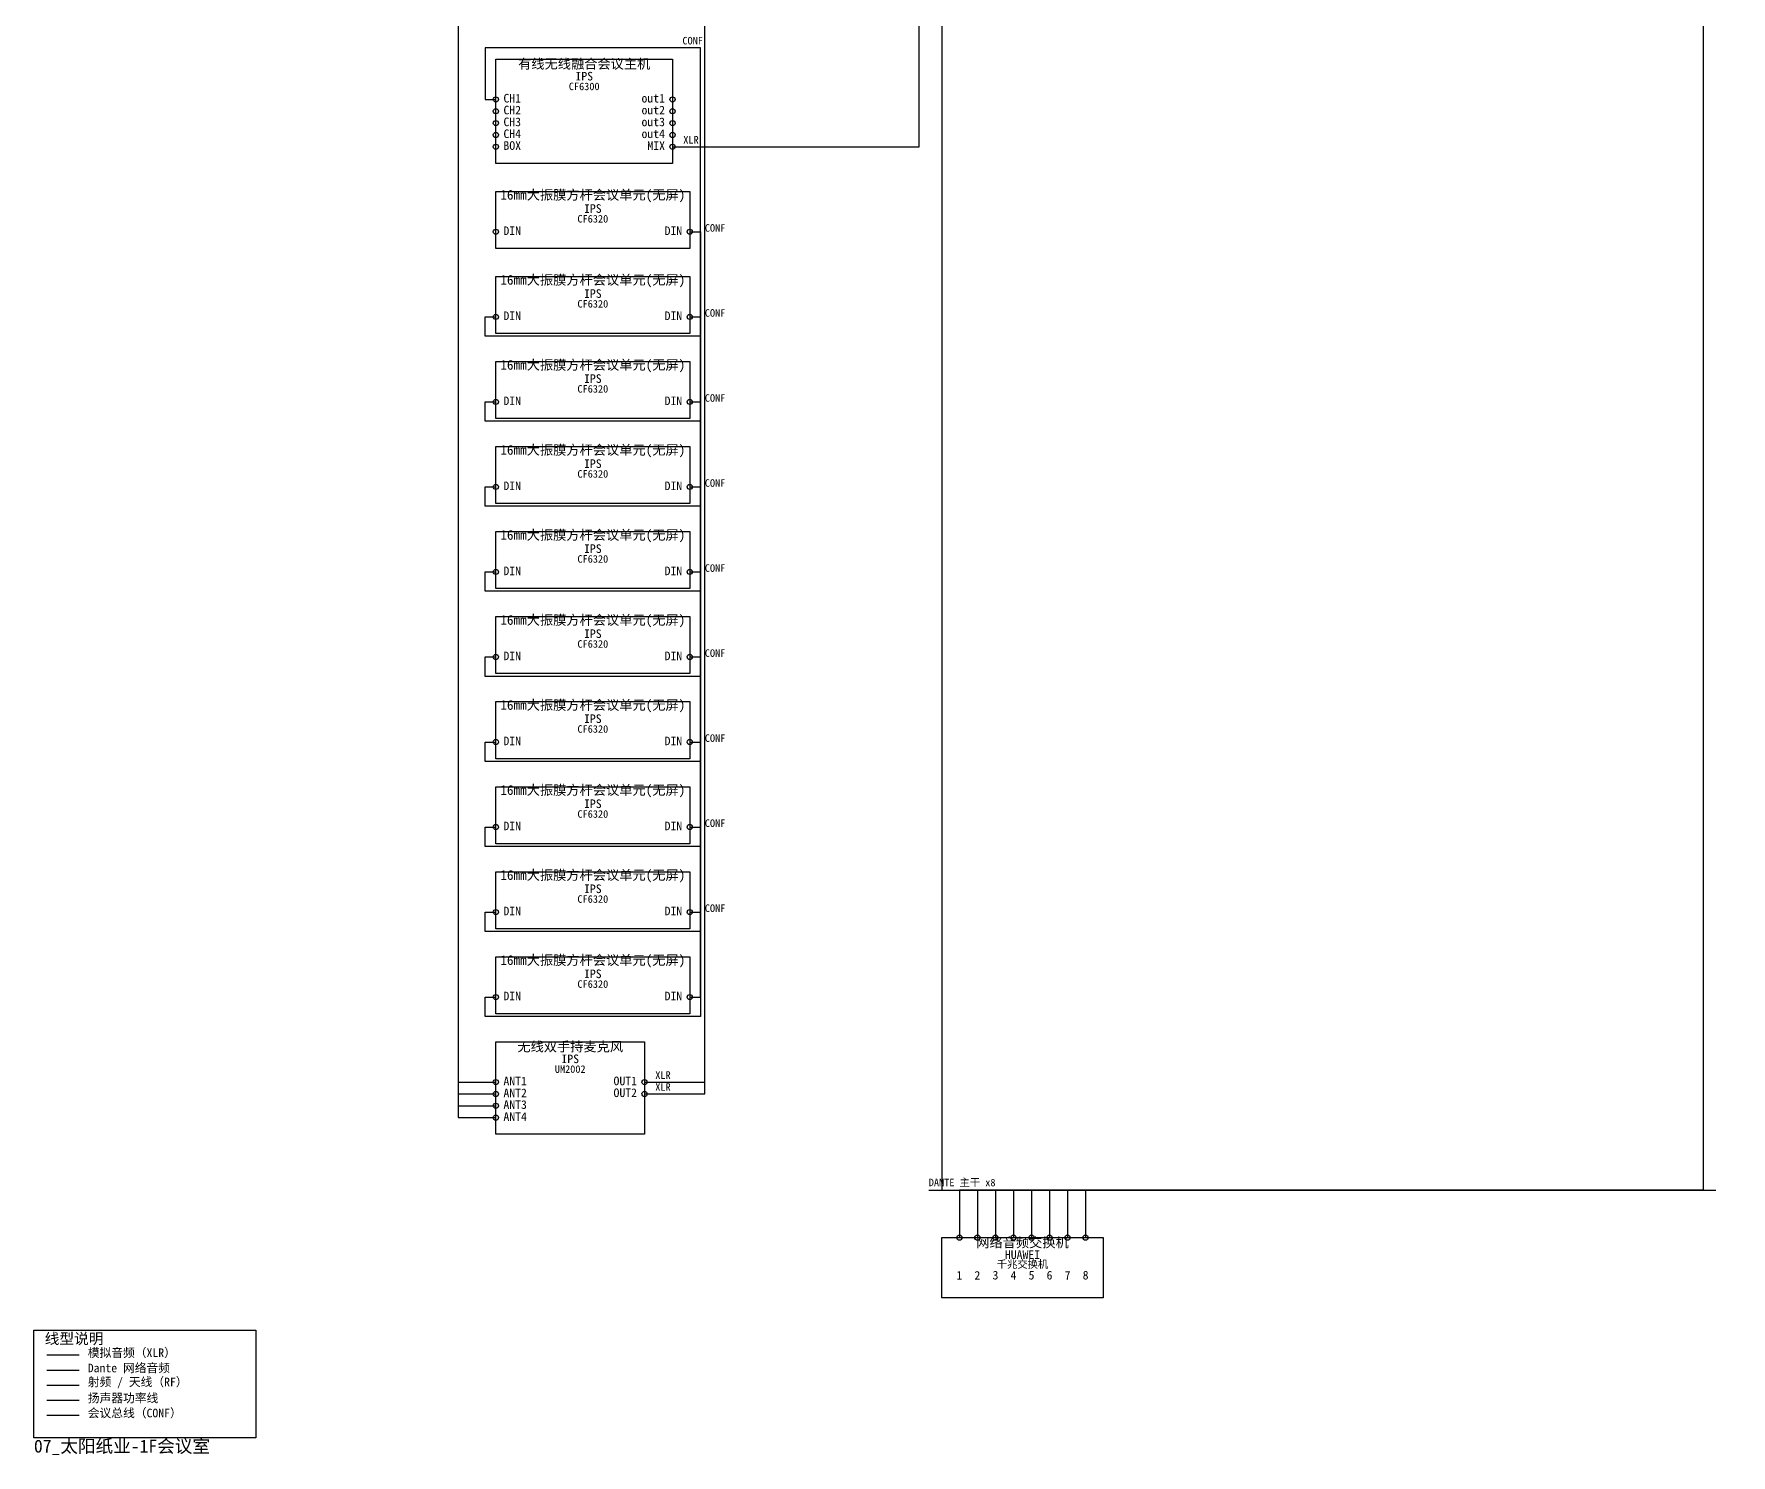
# Model space of a CAD drawing. Header units: metres. Extents: x 40 to 1798, y -3391 to -20.
# Drawn here: x 40 to 1616, y -3391 to -2071 of the extents above; entities that cross this region are included whole.
import ezdxf

# ---------------------------------------------------------------- set-up
doc = ezdxf.new("R2010")
doc.units = ezdxf.units.M
for name, color, linetype in [('DEVICES', 7, 'Continuous'), ('LABELS', 7, 'Continuous'), ('LEGEND', 7, 'Continuous'), ('PORTS', 6, 'Continuous'), ('WIRE_LABELS', 7, 'Continuous'), ('WIRES_ANALOG', 4, 'Continuous'), ('WIRES_DANTE', 5, 'Continuous'), ('WIRES_RF', 40, 'Continuous')]:
    doc.layers.add(name, color=color, linetype=linetype)
doc.styles.add('CJK', font='simsun.ttc')

msp = doc.modelspace()

# ---------------------------------------------------------------- linework, layer by layer
at = {"layer": 'DEVICES', "color": 7, "lineweight": 25, "true_color": 0xb4b2a9}
for points in [[(469, -2094), (633, -2094), (633, -2191), (469, -2191), (469, -2094)], [(469, -2217), (649, -2217), (649, -2270), (469, -2270), (469, -2217)], [(469, -2296), (649, -2296), (649, -2349), (469, -2349), (469, -2296)], [(469, -2375), (649, -2375), (649, -2428), (469, -2428), (469, -2375)], [(469, -2454), (649, -2454), (649, -2507), (469, -2507), (469, -2454)], [(469, -2533), (649, -2533), (649, -2586), (469, -2586), (469, -2533)], [(469, -2612), (649, -2612), (649, -2665), (469, -2665), (469, -2612)], [(469, -2691), (649, -2691), (649, -2744), (469, -2744), (469, -2691)], [(469, -2770), (649, -2770), (649, -2823), (469, -2823), (469, -2770)], [(469, -2849), (649, -2849), (649, -2902), (469, -2902), (469, -2849)], [(469, -2928), (649, -2928), (649, -2981), (469, -2981), (469, -2928)], [(469, -3007), (607, -3007), (607, -3093), (469, -3093), (469, -3007)], [(883, -3189), (1033, -3189), (1033, -3245), (883, -3245), (883, -3189)], [(883, -3189), (1033, -3189), (1033, -3245), (883, -3245), (883, -3189)]]:
    msp.add_lwpolyline(points, dxfattribs=at)
at = {"layer": 'LEGEND', "linetype": 'CONTINUOUS', "true_color": 0x5dcaa5}
msp.add_line((52, -3298), (82, -3298), dxfattribs=at)
at = {"layer": 'LEGEND', "linetype": 'CONTINUOUS', "true_color": 0x378add}
msp.add_line((52, -3312), (82, -3312), dxfattribs=at)
at = {"layer": 'LEGEND', "linetype": 'CONTINUOUS', "true_color": 0xe8923c}
msp.add_line((52, -3326), (82, -3326), dxfattribs=at)
at = {"layer": 'LEGEND', "linetype": 'CONTINUOUS', "true_color": 0xe8655a}
msp.add_line((52, -3340), (82, -3340), dxfattribs=at)
at = {"layer": 'LEGEND', "linetype": 'CONTINUOUS', "true_color": 0xc9a227}
msp.add_line((52, -3354), (82, -3354), dxfattribs=at)
at = {"layer": 'LEGEND', "color": 7, "lineweight": 25, "true_color": 0x8a8578}
msp.add_lwpolyline([(40, -3275), (246, -3275), (246, -3375), (40, -3375), (40, -3275)], dxfattribs=at)
at = {"layer": 'PORTS', "true_color": 0xc9a227}
for centre in [(469, -2131.5), (469, -2142.5), (469, -2153.5), (469, -2164.5), (469, -2175.5), (469, -2254.5), (649, -2254.5), (469, -2333.5), (649, -2333.5), (469, -2412.5), (649, -2412.5), (469, -2491.5), (649, -2491.5), (469, -2570.5), (649, -2570.5), (469, -2649.5), (649, -2649.5), (469, -2728.5), (649, -2728.5), (469, -2807.5), (649, -2807.5), (469, -2886.5), (649, -2886.5), (469, -2965.5), (649, -2965.5)]:
    msp.add_circle(centre, 2.4, dxfattribs=at)
at = {"layer": 'PORTS', "true_color": 0x5dcaa5}
for centre in [(633, -2131.5), (633, -2142.5), (633, -2153.5), (633, -2164.5), (633, -2175.5), (607, -3044.5), (607, -3055.5)]:
    msp.add_circle(centre, 2.4, dxfattribs=at)
at = {"layer": 'PORTS', "true_color": 0xe8923c}
for centre in [(469, -3044.5), (469, -3055.5), (469, -3066.5), (469, -3077.5)]:
    msp.add_circle(centre, 2.4, dxfattribs=at)
at = {"layer": 'PORTS', "true_color": 0x378add}
for centre in [(899.4, -3189), (899.4, -3189), (916.1, -3189), (916.1, -3189), (932.9, -3189), (932.9, -3189), (949.6, -3189), (949.6, -3189), (966.4, -3189), (966.4, -3189), (983.1, -3189), (983.1, -3189), (999.9, -3189), (999.9, -3189), (1016.6, -3189), (1016.6, -3189)]:
    msp.add_circle(centre, 2.4, dxfattribs=at)
at = {"layer": 'WIRES_ANALOG', "linetype": 'CONTINUOUS', "true_color": 0x5dcaa5}
for points in [[(633, -2175.5), (643, -2175.5), (862, -2175.5), (862, -77.5), (917, -77.5), (927, -77.5)], [(607, -3044.5), (617, -3044.5), (663, -3044.5), (663, -521.5), (709, -521.5), (719, -521.5)], [(607, -3055.5), (617, -3055.5), (663, -3055.5), (663, -532.5), (709, -532.5), (719, -532.5)]]:
    msp.add_lwpolyline(points, dxfattribs=at)
at = {"layer": 'WIRES_CONF', "linetype": 'CONTINUOUS', "true_color": 0xc9a227}
for points in [[(649, -2965.5), (659, -2965.5), (659, -2083.5), (459, -2083.5), (459, -2131.5), (469, -2131.5)], [(649, -2254.5), (659, -2254.5), (659, -2351.5), (459, -2351.5), (459, -2333.5), (469, -2333.5)], [(649, -2333.5), (659, -2333.5), (659, -2430.5), (459, -2430.5), (459, -2412.5), (469, -2412.5)], [(649, -2412.5), (659, -2412.5), (659, -2509.5), (459, -2509.5), (459, -2491.5), (469, -2491.5)], [(649, -2491.5), (659, -2491.5), (659, -2588.5), (459, -2588.5), (459, -2570.5), (469, -2570.5)], [(649, -2570.5), (659, -2570.5), (659, -2667.5), (459, -2667.5), (459, -2649.5), (469, -2649.5)], [(649, -2649.5), (659, -2649.5), (659, -2746.5), (459, -2746.5), (459, -2728.5), (469, -2728.5)], [(649, -2728.5), (659, -2728.5), (659, -2825.5), (459, -2825.5), (459, -2807.5), (469, -2807.5)], [(649, -2807.5), (659, -2807.5), (659, -2904.5), (459, -2904.5), (459, -2886.5), (469, -2886.5)], [(649, -2886.5), (659, -2886.5), (659, -2983.5), (459, -2983.5), (459, -2965.5), (469, -2965.5)]]:
    msp.add_lwpolyline(points, dxfattribs=at)
at = {"layer": 'WIRES_DANTE', "linetype": 'CONTINUOUS', "true_color": 0x378add}
for points in [[(1616, -88.5), (1606, -88.5), (1590, -88.5), (1590, -3145), (899.4, -3145), (899.4, -3189)], [(857, -165.5), (867, -165.5), (883, -165.5), (883, -3145), (932.9, -3145), (932.9, -3189)], [(857, -176.5), (867, -176.5), (883, -176.5), (883, -3145), (949.6, -3145), (949.6, -3189)], [(1616, -178.5), (1606, -178.5), (1590, -178.5), (1590, -3145), (916.1, -3145), (916.1, -3189)], [(857, -376.5), (867, -376.5), (883, -376.5), (883, -3145), (966.4, -3145), (966.4, -3189)], [(857, -387.5), (867, -387.5), (883, -387.5), (883, -3145), (983.1, -3145), (983.1, -3189)], [(857, -587.5), (867, -587.5), (883, -587.5), (883, -3145), (999.9, -3145), (999.9, -3189)], [(857, -598.5), (867, -598.5), (883, -598.5), (883, -3145), (1016.6, -3145), (1016.6, -3189)], [(871, -3145), (1602, -3145)]]:
    msp.add_lwpolyline(points, dxfattribs=at)
at = {"layer": 'WIRES_RF', "linetype": 'CONTINUOUS', "true_color": 0xe8923c}
for points in [[(399, -77.5), (409, -77.5), (434, -77.5), (434, -3044.5), (459, -3044.5), (469, -3044.5)], [(399, -88.5), (409, -88.5), (434, -88.5), (434, -3055.5), (459, -3055.5), (469, -3055.5)], [(399, -99.5), (409, -99.5), (434, -99.5), (434, -3066.5), (459, -3066.5), (469, -3066.5)], [(399, -110.5), (409, -110.5), (434, -110.5), (434, -3077.5), (459, -3077.5), (469, -3077.5)]]:
    msp.add_lwpolyline(points, dxfattribs=at)

# ---------------------------------------------------------------- texts
at = {"layer": 'LABELS', "true_color": 0xf1efe8, "style": 'CJK'}
for s, insert, char_height, attachment_point in [('有线无线融合会议主机', (551, -2104), 9, 8), ('16mm大振膜方杆会议单元(无屏)', (559, -2227), 9, 8), ('16mm大振膜方杆会议单元(无屏)', (559, -2306), 9, 8), ('16mm大振膜方杆会议单元(无屏)', (559, -2385), 9, 8), ('16mm大振膜方杆会议单元(无屏)', (559, -2464), 9, 8), ('16mm大振膜方杆会议单元(无屏)', (559, -2543), 9, 8), ('16mm大振膜方杆会议单元(无屏)', (559, -2622), 9, 8), ('16mm大振膜方杆会议单元(无屏)', (559, -2701), 9, 8), ('16mm大振膜方杆会议单元(无屏)', (559, -2780), 9, 8), ('16mm大振膜方杆会议单元(无屏)', (559, -2859), 9, 8), ('16mm大振膜方杆会议单元(无屏)', (559, -2938), 9, 8), ('无线双手持麦克风', (538, -3017), 9, 8), ('网络音频交换机', (958, -3199), 9, 8), ('网络音频交换机', (958, -3199), 9, 8), ('07_太阳纸业-1F会议室', (40, -3391), 12, 7)]:
    msp.add_mtext(s, dxfattribs=dict(at, insert=insert, char_height=char_height, attachment_point=attachment_point))
at = {"layer": 'LABELS', "true_color": 0xc4c2b8, "char_height": 8, "attachment_point": 8, "style": 'CJK'}
for s, insert in [('IPS', (551, -2114)), ('IPS', (559, -2237)), ('IPS', (559, -2316)), ('IPS', (559, -2395)), ('IPS', (559, -2474)), ('IPS', (559, -2553)), ('IPS', (559, -2632)), ('IPS', (559, -2711)), ('IPS', (559, -2790)), ('IPS', (559, -2869)), ('IPS', (559, -2948)), ('IPS', (538, -3027)), ('HUAWEI', (958, -3209)), ('HUAWEI', (958, -3209))]:
    msp.add_mtext(s, dxfattribs=dict(at, insert=insert))
at = {"layer": 'LABELS', "true_color": 0xf5f5ec, "char_height": 8, "style": 'CJK'}
for s, insert, attachment_point in [('CH1', (476, -2134.5), 7), ('out1', (626, -2134.5), 9), ('CH2', (476, -2145.5), 7), ('out2', (626, -2145.5), 9), ('CH3', (476, -2156.5), 7), ('out3', (626, -2156.5), 9), ('CH4', (476, -2167.5), 7), ('BOX', (476, -2178.5), 7), ('out4', (626, -2167.5), 9), ('MIX', (626, -2178.5), 9), ('DIN', (476, -2257.5), 7), ('DIN', (642, -2257.5), 9), ('DIN', (476, -2336.5), 7), ('DIN', (642, -2336.5), 9), ('DIN', (476, -2415.5), 7), ('DIN', (642, -2415.5), 9), ('DIN', (476, -2494.5), 7), ('DIN', (642, -2494.5), 9), ('DIN', (476, -2573.5), 7), ('DIN', (642, -2573.5), 9), ('DIN', (476, -2652.5), 7), ('DIN', (642, -2652.5), 9), ('DIN', (476, -2731.5), 7), ('DIN', (642, -2731.5), 9), ('DIN', (476, -2810.5), 7), ('DIN', (642, -2810.5), 9), ('DIN', (476, -2889.5), 7), ('DIN', (642, -2889.5), 9), ('DIN', (476, -2968.5), 7), ('DIN', (642, -2968.5), 9), ('ANT1', (476, -3047.5), 7), ('OUT1', (600, -3047.5), 9), ('ANT2', (476, -3058.5), 7), ('OUT2', (600, -3058.5), 9), ('ANT3', (476, -3069.5), 7), ('ANT4', (476, -3080.5), 7), ('1', (899.4, -3228), 8), ('1', (899.4, -3228), 8), ('2', (916.1, -3228), 8), ('2', (916.1, -3228), 8), ('3', (932.9, -3228), 8), ('3', (932.9, -3228), 8), ('4', (949.6, -3228), 8), ('4', (949.6, -3228), 8), ('5', (966.4, -3228), 8), ('5', (966.4, -3228), 8), ('6', (983.1, -3228), 8), ('6', (983.1, -3228), 8), ('7', (999.9, -3228), 8), ('7', (999.9, -3228), 8), ('8', (1016.6, -3228), 8), ('8', (1016.6, -3228), 8)]:
    msp.add_mtext(s, dxfattribs=dict(at, insert=insert, attachment_point=attachment_point))
at = {"layer": 'LABELS', "true_color": 0x9a978d, "char_height": 7, "attachment_point": 8, "style": 'CJK'}
for s, insert in [('CF6300', (551, -2123)), ('CF6320', (559, -2246)), ('CF6320', (559, -2325)), ('CF6320', (559, -2404)), ('CF6320', (559, -2483)), ('CF6320', (559, -2562)), ('CF6320', (559, -2641)), ('CF6320', (559, -2720)), ('CF6320', (559, -2799)), ('CF6320', (559, -2878)), ('CF6320', (559, -2957)), ('UM2002', (538, -3036)), ('千兆交换机', (958, -3218)), ('千兆交换机', (958, -3218))]:
    msp.add_mtext(s, dxfattribs=dict(at, insert=insert))
at = {"layer": 'LEGEND', "true_color": 0xf1efe8, "insert": (50, -3289), "char_height": 10, "attachment_point": 7, "style": 'CJK'}
msp.add_mtext('线型说明', dxfattribs=at)
at = {"layer": 'LEGEND', "true_color": 0xe8e6dd, "char_height": 8, "attachment_point": 7, "style": 'CJK'}
for s, insert in [('模拟音频（XLR）', (90, -3301)), ('Dante 网络音频', (90, -3315)), ('射频 / 天线（RF）', (90, -3329)), ('扬声器功率线', (90, -3343)), ('会议总线（CONF）', (90, -3357))]:
    msp.add_mtext(s, dxfattribs=dict(at, insert=insert))
at = {"layer": 'WIRE_LABELS', "true_color": 0xc9a227, "char_height": 7, "attachment_point": 7, "style": 'CJK'}
for insert in [(642.2, -2080.5), (663, -2254.5), (663, -2333.5), (663, -2412.5), (663, -2491.5), (663, -2570.5), (663, -2649.5), (663, -2728.5), (663, -2807.5), (663, -2886.5)]:
    msp.add_mtext('CONF', dxfattribs=dict(at, insert=insert))
at = {"layer": 'WIRE_LABELS', "true_color": 0x5dcaa5, "char_height": 7, "attachment_point": 7, "style": 'CJK'}
for insert in [(643, -2172.5), (617, -3041.5), (617, -3052.5)]:
    msp.add_mtext('XLR', dxfattribs=dict(at, insert=insert))
at = {"layer": 'WIRE_LABELS', "true_color": 0x378add, "insert": (871, -3142), "char_height": 7, "attachment_point": 7, "style": 'CJK'}
msp.add_mtext('DANTE 主干 x8', dxfattribs=at)

doc.saveas('drawing.dxf')
